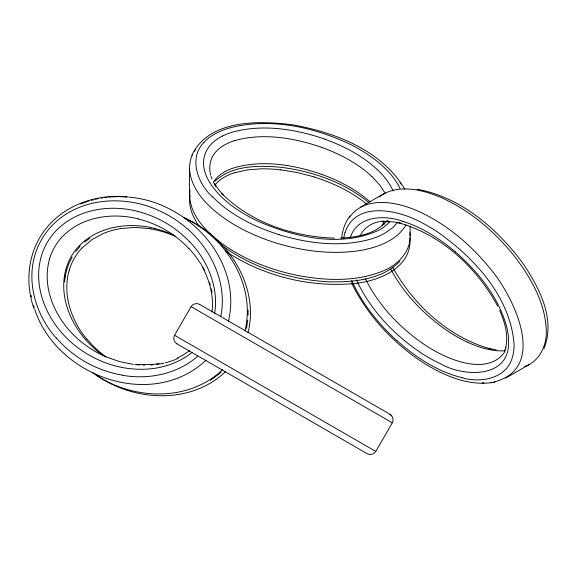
<?xml version="1.0" encoding="UTF-8"?>
<svg xmlns="http://www.w3.org/2000/svg" width="577" height="577" viewBox="0 0 577 577"><rect width="100%" height="100%" fill="white"/><g stroke="black" fill="none" stroke-linecap="round" stroke-linejoin="round"><path stroke-width="0.87" d="M248.081 315.172L248.124 310.202M341.663 238.287C342.406 230.288 345.046 222.246 350.073 215.892M211.968 311.998C213.98 296.794 209.855 281.316 202.859 267.865M64.61 281.951L65.389 275.481M246.502 328.45L247.735 320.213M214.63 313.614C218.899 287.411 207.734 260.681 189.754 241.857M190.013 189.963C187.121 211.954 204.46 230.173 220.558 242.585C242.65 258.914 268.731 269.199 295.453 275.02C324.433 280.739 355.785 282.319 383.575 270.721C398.628 264.583 412.245 250.036 409.901 232.726M190.013 195.055C188.073 206.443 192.956 217.904 199.656 226.912M220.811 316.167C228.189 279.16 207.381 241.366 177.089 220.832A172.595 140.925 -60 0 0 160.961 211.521C126.478 194.586 80.052 196.764 52.298 225.333A59.409 48.504 -60 0 0 34.721 255.734C26.549 284.49 36.755 316.081 56.171 338.014M65.266 276.066L66.795 269.502L69.081 263.126L72.118 257.046M228.398 321.454C242.859 260.775 188.297 201.892 129.111 197.168M244.929 330.996C256.318 284.569 225.463 236.664 183.717 217.45M248.052 332.799C259.434 286.372 228.579 238.467 186.84 219.246M49.557 258.95C40.195 292.236 59.885 327.44 87.019 346.178A158.033 129.032 -60 0 0 106.731 357.141L119.742 361.664L133.359 364.375M69.211 270.296C62.229 294.414 71.259 320.632 86.961 339.348M505.928 347.26L505.373 348.984C508.936 335.951 504.889 322.312 499.653 310.318M382.248 225.758L383.885 221.626M345.075 232.618C355.533 200.565 398.209 209.84 420.59 222.087A172.595 99.648 60 0 1 436.717 231.399C474.417 257.652 510.429 296.729 514.121 344.548A59.864 34.562 60 0 1 512.239 357.783C506.31 378.627 480.85 383.171 462.48 377.848M176.836 343.791L367.246 453.724C370.001 455.296 374.062 454.351 375.778 451.445L392.31 422.811C393.896 419.883 392.879 416.017 390.016 414.286L199.62 304.36M199.656 304.382C196.728 302.737 192.841 303.776 191.088 306.639L174.557 335.273C172.949 338.223 173.994 342.103 176.887 343.82M544.01 348.537C555.968 318.814 538.889 286.856 522.358 262.6C496.595 227.994 460.605 197.161 417.084 189.206M192.393 154.86C184.344 172.299 194.918 191.535 207.251 203.955C225.477 222.239 249.134 234.089 273.419 242.16C301.18 250.908 330.888 254.984 359.832 250.562C377.243 247.446 396.63 241.006 406.035 224.828M504.276 351.429L505.596 348.09M191.831 155.235C209.336 119.086 258.979 120.586 292.741 124.827C335.273 132.515 381.844 150.208 404.78 189.249M360.041 236.108C363.279 228.463 370.802 223.342 378.8 221.799M194.463 151.167L195.351 149.717M503.815 353.196L504.587 352.049M213.706 181.647L216.462 178.163A45.352 26.181 0 0 1 234.745 167.59C263.4 159.598 294.111 164.914 321.75 174.355M397.769 222.304L392.771 227.67L385.27 232.971A59.864 34.562 0 0 1 370.982 239.044C340.863 247.562 308.558 243.573 278.972 234.716M386.316 221.013L383.532 224.532L384.751 223.184C373.218 234.572 356.197 237.306 340.646 238.077M503.425 353.773C488.755 371.242 462.018 363.878 444.268 355.778A158.033 91.238 60 0 1 424.737 344.794C400.02 327.996 378.541 305.522 365.335 278.532M349.496 217.219C364.938 195.798 395.822 201.467 416.709 210.583C445.408 223.155 469.995 243.891 489.714 268.024C512.924 294.89 549.261 367.874 494.027 381.996M215.012 184.943L216.469 183.255A45.294 26.153 0 0 1 234.738 172.682M75.868 251.377L80.253 246.199M203.818 142.541C188.152 158.574 198.07 184.092 212.704 197.103M399.868 261.345C381.685 279.968 353.225 282.326 328.601 281.8C290.628 279.701 252.582 267.923 221.719 245.333M79.02 246.09C98.256 226.148 129.003 221.835 154.989 228.478M82.143 247.901L92.053 239.57L103.088 233.606A85.858 70.105 -60 0 1 120.492 228.622M206.039 360.178C151.982 411.076 56.546 376.384 34.685 309.286M222.571 369.727C187.612 403.193 129.717 399.998 92.226 372.439M225.686 371.53C191.175 404.6 134.261 401.83 96.748 375.288M214.86 181.265C232.149 165.202 257.998 165.354 280.112 167.193C312.027 171.044 343.87 182.137 368.97 202.642M197.68 356.254C177.363 374.134 148.52 379.89 122.274 375.259M379.24 196.952C396.846 183.45 421.289 189.357 440.092 197.089C468.791 209.653 493.371 230.389 513.097 254.522C530.249 276.527 545.46 302.442 546.325 331.047C546.787 345.702 539.286 361.628 524.666 366.518M192.264 352.237C166.948 372.857 130.056 373.507 100.953 360.978A164.964 134.693 -60 0 1 84.343 352.194C53.625 332.943 31.461 294.659 40.823 258.02A52.139 42.568 -60 0 1 46.232 244.251A50.026 40.852 -60 0 1 49.103 239.455A52.594 42.943 -60 0 1 57.318 229.458C77.974 209.062 109.983 204.28 137.369 211.29M221.164 372.367L210.439 380.358M189.638 350.679L182.159 355.605L177.089 358.129M84.718 242.001L89.933 238.085M360.459 207.201L383.842 193.699M505.668 378.108L529.051 364.606M176.216 359.226L178.149 358.411M173.619 360.243L175.574 359.5M80.578 203.984L88.945 200.926M172.963 360.495L167.676 362.168M234.76 140.608C263.4 132.58 294.119 137.932 321.75 147.359M234.752 172.696L247.194 169.941L260.436 168.866A85.858 49.572 0 0 1 280.537 169.84M165.462 362.724L166.941 362.349M91.375 200.32L93.799 199.714M95.414 199.31L98.645 198.502M160.269 363.842L163.983 363.092M379.652 221.647L383.965 221.049M490.58 382.558L492.304 382.277M494.806 382.118C468.856 387.001 443.122 375.302 421.672 361.729C392.115 341.966 367.059 314.854 351.494 282.752M120.492 228.564L135.4 227.381L150.813 228.744M156.547 364.412L159.526 363.957M101.155 198.142L102.829 197.904M104.502 197.659L107.005 197.298M159.115 363.597L151.636 364.57L136.771 364.606M150.59 364.96L152.826 364.815M505.539 350.758C492.412 351.653 479.48 347.642 467.651 342.284M108.678 197.06L117.189 196.699M382.19 221.582L393.326 221.914L400.791 223.27L399.017 222.888C441.715 234.875 476.948 267.678 497.706 306.221M482.249 382.868L483.908 382.832M386.655 220.912L388.718 220.919M143.168 365.097L144.647 365.126M334.408 238.15C293.542 236.736 251.19 222.96 221.857 193.576L223.083 194.925L218.301 189.191L214.42 183.262M118.891 196.62L126.558 197.031M128.108 196.945C96.835 193.461 63.03 205.181 44.076 231.052C27.811 253.022 24.934 282.946 33.899 308.421M139.483 364.938L134.91 364.534M280.545 169.804L297.213 172.501L313.975 176.858M488.719 348.537L496.184 349.893M138.458 218.928C112.472 212.293 81.725 216.599 62.489 236.548A45.352 37.029 -60 0 0 49.528 258.943M490.493 348.926C448.329 337.112 413.457 304.908 392.591 267.057M402.796 221.279C384.996 214.839 357.733 215.553 350.628 236.685A52.594 30.365 60 0 0 350.232 237.912M325.039 139.201C295.929 129.198 263.689 123.918 233.44 131.845A52.594 30.365 0 0 0 222.585 135.999M184.424 218.214L186.032 218.907M191.088 306.639L392.31 422.811M174.557 335.273L375.778 451.445M389.973 414.264L391.783 415.815M225.311 251.024C261.734 275.337 306.618 286.949 350.268 283.87C375.829 282.341 412.461 269.192 409.901 237.825M103.55 355.728C76.416 336.99 56.726 301.785 66.088 268.5A45.352 37.029 -60 0 1 79.006 246.076M455.325 251.832C478.225 271.926 498.492 296.996 506.685 326.798A52.485 30.3 60 0 1 508.604 341.36C510.01 378.873 463.418 377.214 440.301 363.647A164.964 95.241 60 0 1 424.045 354.833C395.454 336.514 370.838 310.866 356.391 279.924M396.774 340.567C378.209 323.639 362.111 303.552 351.696 280.581M377.372 169.645C383.784 175.754 389.533 182.772 393.081 190.951M372.042 176.612L379.789 185.029L385.595 193.879M188.802 248.305L194.788 255.236L200.955 264.078M399.955 182.62L400.986 184.056M215.748 186.551L213.274 182.051M201.359 264.735L203.292 268.103M390.694 269.012C404.138 294.198 424.564 315.352 448.113 331.292A158.033 91.238 60 0 0 467.651 342.276M203.667 268.788L204.388 270.173M399.984 188.369C392.923 173.857 380.351 162.909 367.16 154.059A172.595 99.648 0 0 0 351.032 144.74C313.621 126.774 269.488 117.174 228.643 128.209A59.409 34.303 0 0 0 203.796 142.533M211.968 179.007L211.088 176.411M209.566 282.636L210.309 284.951M33.538 305.283L34.223 307.685M210.72 175.105C208.347 166.825 210.374 157.362 216.462 151.167A45.352 26.181 0 0 1 234.745 140.593M211.348 288.897L212.011 292.106M31.165 295.287L31.468 297.047M410.11 225.968L410.11 235.87M189.501 168.571L189.501 195.567M122.31 375.137A166.349 135.819 -60 0 1 56.294 337.877M154.961 228.557A154.21 125.916 -60 0 1 174.398 235.488M138.43 219.015A154.21 125.916 -60 0 1 188.758 248.355M137.34 211.37A160.435 130.993 -60 0 1 189.71 241.907M106.024 356.954A152.097 124.185 -60 0 1 87.084 339.218M69.182 270.288A45.294 36.986 -60 0 1 82.122 247.879M150.763 228.918A152.097 124.185 -60 0 1 175.596 236.447M343.755 238.142A59.409 34.303 60 0 1 345.053 232.596M462.451 377.726A166.349 96.042 60 0 1 396.81 340.437M402.811 221.359A160.435 92.63 60 0 1 455.311 251.882M279.037 234.644A166.349 96.042 0 0 1 212.87 197.053M321.706 174.398A154.21 89.031 0 0 1 370.03 201.835M321.706 147.402A154.21 89.031 0 0 1 371.985 176.634M389.504 221.95A52.485 30.3 0 0 1 379.753 229.783C341.209 248.045 295.374 237.464 258.006 221.215A164.964 95.241 0 0 1 241.244 212.112C220.666 199.822 189.934 170.388 210.122 145.31A52.139 30.098 0 0 1 218.553 138.242A50.026 28.886 0 0 1 222.585 136.006M324.995 139.245A160.435 92.623 0 0 1 377.308 169.667M313.895 176.951A152.097 87.812 0 0 1 366.02 203.58"/></g></svg>
